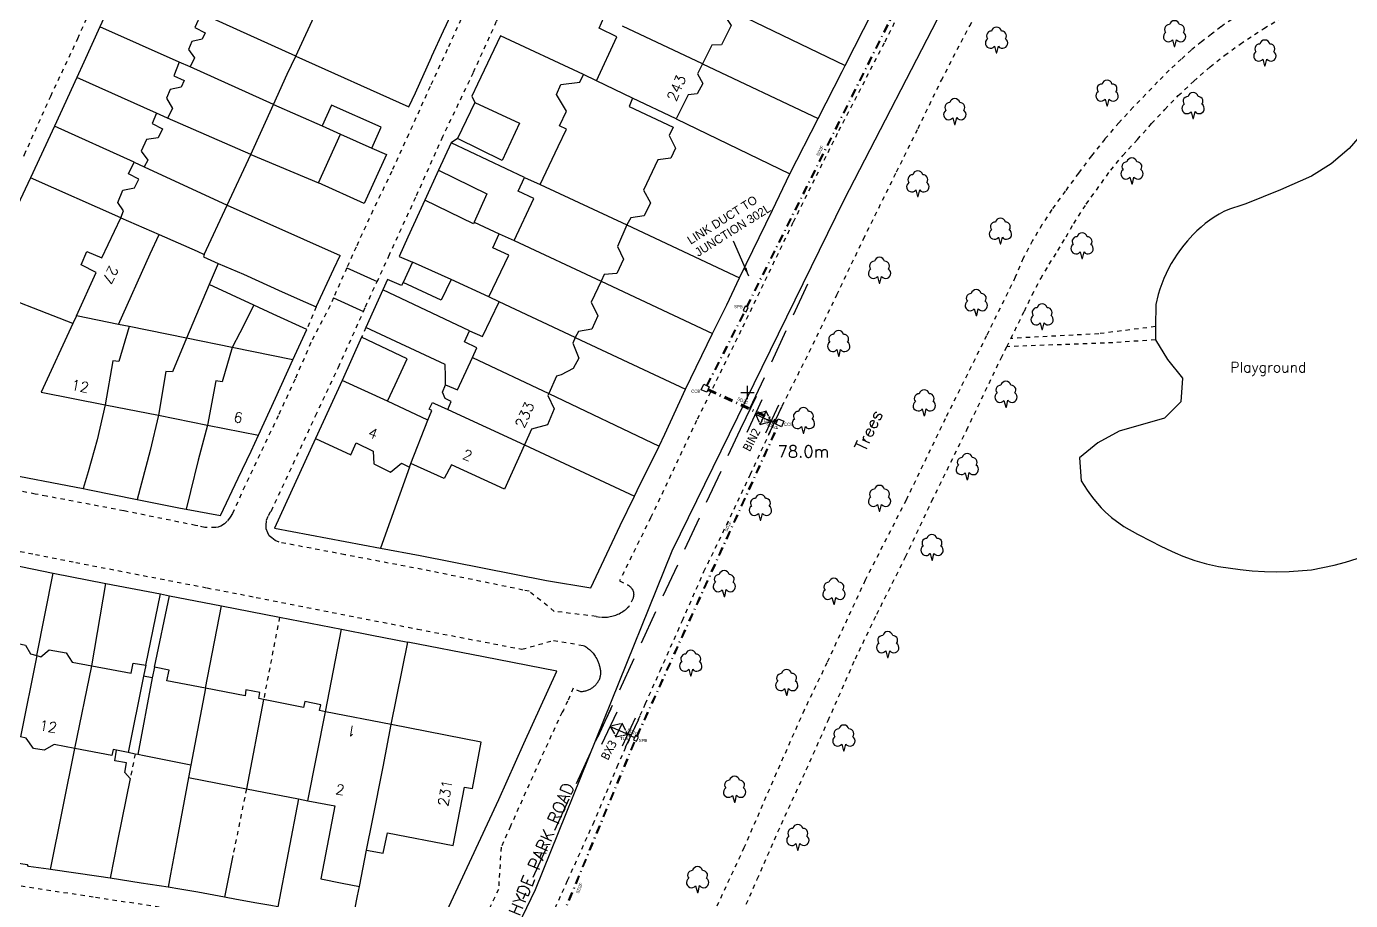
# Model space of a CAD drawing. Extents: x 428500 to 429165, y 435000 to 435500.
# Drawn here: x 428773.7 to 428927.6, y 435239 to 435340.6 of the extents above; entities that cross this region are included whole.
import ezdxf

# ---------------------------------------------------------------- set-up
doc = ezdxf.new("R2010")
doc.units = 0
for name, pattern in [('1004', [6, 4, -2]), ('DASHDOT1', [2, 1, -0.5, 0, -0.5]), ('DASHEDLINE', [1, 0.5, -0.5]), ('Slot', [2, 1, 0, 1])]:
    doc.linetypes.add(name, pattern=pattern)
doc.layers.get('0').update_dxf_attribs({"color": 222})
for name, color, linetype in [('BASE', 7, 'Continuous'), ('Construction', 6, 'Continuous'), ('du-UTMCBOX', 40, 'Continuous'), ('du-UTMCDUCT-C2', 40, 'DASHDOT1'), ('du-UTMCDUCT-F2', 40, 'DASHDOT1'), ('du-UTMCTEXT', 40, 'Continuous'), ('KTS_LOOPS', 1, 'Continuous'), ('os_Block', 7, 'Continuous'), ('OS_LINE - Boundary', 8, 'Continuous'), ('OS_LINE - Building Division', 8, 'Continuous'), ('OS_LINE - Building Outline', 7, 'Continuous'), ('OS_LINE - Default', 8, 'Continuous'), ('OS_LINE - Edge', 8, 'DASHEDLINE'), ('OS_LINE - Property Closing', 8, 'DASHEDLINE'), ('OS_LINE - Road Or Track', 8, 'DASHEDLINE'), ('OS_LINE - Traffic Calming', 8, 'Continuous'), ('OS_PT - Spot Height', 8, 'Continuous'), ('OS_PT - Vegetation', 8, 'Continuous'), ('OS_TEXT - Building or Structure', 4, 'Continuous'), ('OS_TEXT - General', 4, 'Continuous'), ('OS_TEXT - Height', 4, 'Continuous'), ('OS_TEXT - Road', 4, 'Continuous'), ('phases', 1, 'Continuous'), ('UTC Text', 7, 'Continuous'), ('UTC_SETOUT', 4, 'Continuous')]:
    doc.layers.add(name, color=color, linetype=linetype)
doc.styles.add('AutoTextStyle-2', font='')
doc.styles.add('KTS_TAHOMA', font='tahoma.ttf')
doc.styles.add('Romans', font='romans.shx', dxfattribs={"width": 0.9})
doc.styles.get('AutoTextStyle-2').set_extended_font_data('romans-shx')
doc.dimstyles.new('LCC-Set-Out', dxfattribs={"dimtxt": 0.4, "dimasz": 0.8, "dimexe": 0.7, "dimexo": 0.25, "dimgap": 0.25, "dimtad": 2, "dimtih": 1, "dimtoh": 1, "dimdec": 3, "dimzin": 1, "dimdsep": 46, "dimtxsty": 'Romans', "dimcen": 0, "dimclrd": 256, "dimclre": 256, "dimclrt": 256, "dimadec": 0, "dimazin": 0, "dimtfac": 1, "dimtdec": 3, "dimtofl": 0, "dimtmove": 0, "dimatfit": 3, "dimfxl": 1, "dimtolj": 1, "dimtzin": 0, "dimarcsym": 0})

# ---------------------------------------------------------------- blocks, each defined once
blk = doc.blocks.new('positionedNonconiferousTreeSymbol_#669966')
blk.add_lwpolyline([(-1.074, 0.097), (-1.21, -0.031), (-1.299, -0.194), (-1.334, -0.377), (-1.312, -0.561), (-1.233, -0.73), (-1.106, -0.866), (-0.944, -0.957), (-0.761, -0.993), (-0.576, -0.972), (-0.407, -0.894), (-0.27, -0.768), (-0.269, -0.765), (-0.068, -1.539), (0.012, -1.539), (0.193, -0.756), (0.193, -0.756), (0.329, -0.887), (0.499, -0.969), (0.685, -0.993), (0.87, -0.959), (1.036, -0.869), (1.164, -0.731), (1.244, -0.561), (1.267, -0.374), (1.23, -0.189), (1.138, -0.025), (0.999, 0.102), (1.087, 0.259), (1.119, 0.436), (1.094, 0.615), (1.012, 0.775), (0.883, 0.901), (0.72, 0.979), (0.541, 1), (0.541, 1), (0.464, 1.184), (0.331, 1.331), (0.156, 1.427), (-0.04, 1.461), (-0.236, 1.427), (-0.411, 1.331), (-0.544, 1.184), (-0.621, 1), (-0.801, 0.978), (-0.964, 0.9), (-1.093, 0.773), (-1.175, 0.611), (-1.199, 0.431), (-1.164, 0.254), (-1.074, 0.097)])
blk = doc.blocks.new('spotHeightSymbol_#FF0000')
for points in [[(-0.775, 0), (0.775, 0)], [(0, -0.775), (0, 0.775)]]:
    blk.add_lwpolyline(points)
blk = doc.blocks.new('se2835se')
at = {"layer": 'OS_LINE - Boundary'}
blk.add_lwpolyline([(428715.233, 435000), (428719.674, 435008.665), (428743.487, 435055.655), (428779.682, 435131.22), (428815.718, 435204.722), (428832.863, 435240.282), (428848.739, 435279.652), (428868.741, 435320.451), (428880.806, 435343.787), (428899.38, 435379.188), (428921.605, 435421.416), (428937.268, 435414.537), (428938.062, 435414.06), (428961.345, 435400.778), (428966.055, 435401.784), (428971.029, 435405.699), (428979.231, 435411.52), (428976.6, 435414.85), (428975.54, 435416.16), (428978.13, 435418.08), (428986.08, 435423.98), (428993.201, 435429.142), (429000, 435420.81)], dxfattribs=at)
at = {"layer": 'OS_LINE - Building Division'}
for points in [[(428804.98, 435337.15), (428795.3, 435341.51)], [(428852.27, 435336.25), (428842.96, 435340.61)], [(428802.41, 435331.53), (428792.71, 435335.88)], [(428844.14, 435332.27), (428839.94, 435334.28)], [(428799.75, 435325.7), (428790.09, 435329.93)], [(428810.19, 435328.076), (428813.83, 435326.46)], [(428787.38, 435324.26), (428797.02, 435319.84)], [(428833.39, 435322.22), (428843.5, 435317.55)], [(428784.65, 435318.35), (428789.11, 435316.4)], [(428830.37, 435315.7), (428840.5, 435311)], [(428837.48, 435304.43), (428828.64, 435308.59)], [(428784.36, 435305.97), (428779.49, 435306.98)], [(428785.61, 435305.72), (428784.4, 435301.65), (428783.7, 435301.75), (428782.84, 435296.63)], [(428792.29, 435304.36), (428790.65, 435300.45), (428789.9, 435300.5), (428789.04, 435295.4)], [(428797.61, 435303.28), (428796.45, 435299.3), (428795.7, 435299.4), (428794.74, 435294.27)], [(428825.54, 435302.13), (428834.4, 435297.92)], [(428818.37, 435289.81), (428820.36, 435294.84)], [(428822.66, 435296.08), (428831.58, 435291.96)], [(428774.88, 435267.49), (428772.98, 435258.05)], [(428779.3, 435256.68), (428781.26, 435266.29)], [(428794.5, 435263.69), (428792.78, 435254.74)], [(428801.25, 435262.39), (428799.25, 435251.99)], [(428806.39, 435250.61), (428808.45, 435260.96)], [(428813.22, 435244.85), (428813.9, 435248.3), (428815.15, 435254.55), (428816.07, 435259.48)]]:
    blk.add_lwpolyline(points, dxfattribs=at)
at = {"layer": 'OS_LINE - Building Outline'}
for points in [[(428804.98, 435337.15), (428807.6, 435342.75), (428807.3, 435342.89)], [(428855.28, 435342.58), (428854.9, 435341.75), (428855.6, 435340.7), (428854.5, 435338.45), (428853.35, 435338.4), (428852.27, 435336.25)], [(428794, 435342.09), (428793.25, 435340.45), (428794.45, 435339.85), (428794.1, 435339.1), (428792.9, 435338.85), (428792.5, 435337.9), (428793.2, 435336.95), (428792.71, 435335.88)], [(428839.94, 435334.28), (428842.3, 435339.4), (428840.25, 435340.4), (428840.82, 435341.62)], [(428791.45, 435336.45), (428790.8, 435334.85), (428792, 435334.3), (428791.65, 435333.55), (428790.4, 435333.25), (428789.95, 435332.25), (428790.65, 435331.05), (428790.09, 435329.93)], [(428792.71, 435335.88), (428791.45, 435336.45)], [(428802.41, 435331.53), (428804, 435335.05), (428804.98, 435337.15)], [(428852.27, 435336.25), (428851.7, 435335.1), (428852.3, 435333.95), (428851.65, 435332.75), (428850.6, 435332.65), (428849.2, 435329.85)], [(428833.39, 435322.22), (428835.499, 435326.651), (428836.45, 435328.65), (428835.65, 435329.05), (428836.45, 435330.75), (428835.3, 435332.7), (428835.8, 435333.85), (428838, 435334.1), (428838.45, 435335)], [(428839.94, 435334.28), (428838.45, 435335)], [(428844.14, 435332.27), (428843.75, 435331.3), (428848.85, 435328.9), (428848.4, 435327.9), (428849.15, 435326.45), (428848.6, 435325.3), (428847.1, 435325.1), (428845.4, 435321.55), (428846.25, 435320.1), (428845.5, 435318.6), (428843.95, 435318.35), (428843.5, 435317.55)], [(428849.2, 435329.85), (428844.14, 435332.27)], [(428788.8, 435330.5), (428788.3, 435329.3), (428789.5, 435328.7), (428789, 435327.65), (428787.65, 435327.45), (428787, 435326.1), (428787.8, 435325.05), (428787.38, 435324.26)], [(428790.09, 435329.93), (428788.8, 435330.5)], [(428799.75, 435325.7), (428802.41, 435331.53)], [(428808.04, 435329.03), (428810.19, 435328.076)], [(428807.628, 435322.405), (428810.19, 435328.076)], [(428797.02, 435319.84), (428799.75, 435325.7)], [(428815.53, 435325.71), (428812.95, 435320)], [(428813.83, 435326.46), (428815.53, 435325.71)], [(428784.65, 435318.35), (428784.95, 435319.15), (428784.3, 435320.15), (428784.9, 435321.55), (428786.25, 435321.85), (428786.75, 435322.85), (428785.55, 435323.45), (428786.2, 435324.8)], [(428786.2, 435324.8), (428787.38, 435324.26)], [(428812.95, 435320), (428807.628, 435322.405)], [(428830.37, 435315.7), (428832.65, 435320.6), (428830.85, 435321.45), (428831.6, 435323.05)], [(428831.6, 435323.05), (428833.39, 435322.22)], [(428794.35, 435314.1), (428797.02, 435319.84)], [(428779.49, 435306.98), (428781.8, 435312), (428780.05, 435312.9), (428780.7, 435314.45), (428782.45, 435313.7), (428784.65, 435318.35)], [(428784.36, 435305.97), (428788.05, 435314.15), (428789.11, 435316.4)], [(428789.11, 435316.4), (428793.51, 435314.47), (428794.35, 435314.1)], [(428827.45, 435309.15), (428829.75, 435314), (428827.9, 435314.85), (428828.64, 435316.48)], [(428828.64, 435316.48), (428830.37, 435315.7)], [(428843.5, 435317.55), (428842.4, 435315), (428843.1, 435313.55), (428842.3, 435311.9), (428840.85, 435311.75), (428840.5, 435311)], [(428840.5, 435311), (428839.35, 435308.55), (428840.1, 435306.95), (428839.4, 435305.4), (428837.85, 435305.15), (428837.48, 435304.43)], [(428825.2, 435305.2), (428826.7, 435304.55), (428828.64, 435308.59)], [(428828.64, 435308.59), (428827.45, 435309.15)], [(428779.49, 435306.98), (428779.08, 435306.08)], [(428779.08, 435306.08), (428775.4, 435298.1), (428782.84, 435296.63)], [(428785.61, 435305.72), (428784.36, 435305.97)], [(428792.29, 435304.36), (428785.61, 435305.72)], [(428797.61, 435303.28), (428792.29, 435304.36)], [(428825.54, 435302.13), (428826.05, 435303.25), (428824.6, 435303.95), (428825.2, 435305.2)], [(428837.48, 435304.43), (428837.2, 435303.8), (428837.9, 435302.05), (428837.25, 435300.85), (428835.85, 435300.1), (428835.3, 435299.95), (428834.4, 435297.92)], [(428804.65, 435301.85), (428797.61, 435303.28)], [(428800.65, 435293.1), (428802.65, 435297.4), (428804.65, 435301.85)], [(428822.4, 435298.95), (428823.8, 435298.35), (428825.54, 435302.13)], [(428810.4, 435299.45), (428807.3, 435292.7)], [(428815.64, 435297.03), (428810.4, 435299.45)], [(428822.66, 435296.08), (428823.05, 435297), (428822.35, 435297.35), (428822.05, 435298.1), (428822.4, 435298.95)], [(428834.4, 435297.92), (428834.3, 435297.7), (428835.05, 435296.15), (428834.25, 435294.3), (428832.4, 435293.8), (428831.58, 435291.96)], [(428782.84, 435296.63), (428789.04, 435295.4)], [(428820.36, 435294.84), (428815.64, 435297.03)], [(428820.36, 435294.84), (428820.8, 435295.95), (428820.5, 435296.1), (428820.9, 435296.9), (428821.13, 435296.79), (428822.66, 435296.08)], [(428789.04, 435295.4), (428794.74, 435294.27)], [(428794.74, 435294.27), (428800.65, 435293.1)], [(428807.3, 435292.7), (428811.4, 435290.8), (428812, 435292.2), (428814, 435291.25), (428814.05, 435289.75), (428816, 435288.8), (428817.3, 435289.85), (428818.2, 435289.38)], [(428831.58, 435291.96), (428829.25, 435286.8), (428823.1, 435289.65), (428822.25, 435288.05), (428818.37, 435289.81)], [(428818.2, 435289.38), (428818.37, 435289.81)], [(428768.56, 435268.71), (428771.1, 435268.2), (428772.05, 435269.05), (428773.55, 435268.7), (428774.15, 435267.7), (428774.88, 435267.49)], [(428774.88, 435267.49), (428775.35, 435267.35), (428776.3, 435268.15), (428778.3, 435267.8), (428779, 435266.7), (428781.26, 435266.29)], [(428781.26, 435266.29), (428785.85, 435265.45), (428786.1, 435266.6), (428787.55, 435266.35)], [(428787.55, 435266.35), (428787.3, 435265.1)], [(428788.55, 435266.15), (428788.31, 435264.91)], [(428794.5, 435263.69), (428790, 435264.55), (428790.25, 435265.8), (428788.55, 435266.15)], [(428787.3, 435265.1), (428785.5, 435256.2)], [(428788.31, 435264.91), (428786.61, 435255.98)], [(428788.31, 435264.91), (428787.3, 435265.1)], [(428801.25, 435262.39), (428800.7, 435262.5), (428800.8, 435263.2), (428799.2, 435263.5), (428799.1, 435262.8), (428794.5, 435263.69)], [(428808.45, 435260.96), (428807.75, 435261.1), (428807.9, 435261.75), (428806.05, 435262.15), (428805.9, 435261.45), (428801.25, 435262.39)], [(428816.07, 435259.48), (428808.45, 435260.96)], [(428813.22, 435244.85), (428815.15, 435244.5), (428815.65, 435246.9), (428823.3, 435245.4), (428824.6, 435252.2), (428825.55, 435252.05), (428826.55, 435257.4), (428816.07, 435259.48)], [(428779.3, 435256.68), (428776.9, 435257.15), (428775.75, 435256.5), (428774.5, 435256.7), (428773.65, 435257.9), (428772.98, 435258.05)], [(428784.15, 435256.47), (428783.75, 435256.55), (428783.6, 435255.85), (428779.3, 435256.68)], [(428785.5, 435256.2), (428784.15, 435256.47)], [(428786.313, 435256.039), (428785.5, 435256.2)], [(428786.61, 435255.98), (428786.313, 435256.039)], [(428792.78, 435254.74), (428787.35, 435255.83), (428786.61, 435255.98)], [(428792.78, 435254.74), (428792.5, 435253.3)], [(428792.5, 435253.3), (428799.25, 435251.99)], [(428799.25, 435251.99), (428805.29, 435250.82)], [(428805.29, 435250.82), (428806.39, 435250.61)], [(428806.39, 435250.61), (428809.55, 435250), (428807.9, 435241.55), (428810.4, 435241.05), (428812.396, 435240.651)], [(428812.396, 435240.651), (428813.22, 435244.85)]]:
    blk.add_lwpolyline(points, dxfattribs=at)
at = {"layer": 'OS_LINE - Default'}
for points in [[(428818.14, 435331.23), (428818.9, 435332.87), (428820.77, 435337.04), (428820.806, 435337.12), (428822.15, 435340.1), (428822.5, 435340.8), (428824.03, 435344.09), (428824.056, 435344.146), (428825.45, 435347.15)], [(428784.73, 435346.2), (428782.9, 435342.05), (428782.22, 435340.56)], [(428855.28, 435342.58), (428868.86, 435336.05)], [(428868.86, 435336.05), (428872.1, 435342.35)], [(428782.22, 435340.56), (428780.35, 435336.45), (428779.53, 435334.66)], [(428791.45, 435336.45), (428782.22, 435340.56)], [(428828.8, 435339.5), (428826.1, 435333.9), (428825.45, 435332.5), (428825.8, 435331.75)], [(428838.45, 435335), (428828.8, 435339.5)], [(428804.98, 435337.15), (428818.14, 435331.23)], [(428852.27, 435336.25), (428865.72, 435329.89)], [(428865.72, 435329.89), (428868.5, 435335.35), (428868.86, 435336.05)], [(428779.53, 435334.66), (428777.6, 435330.45), (428776.93, 435329.01)], [(428788.8, 435330.5), (428779.53, 435334.66)], [(428825.8, 435331.75), (428823.8, 435327.55)], [(428825.8, 435331.75), (428831, 435329.35), (428829, 435325), (428823.8, 435327.55)], [(428802.41, 435331.53), (428808.04, 435329.03)], [(428813.83, 435326.46), (428814.9, 435328.9), (428809.15, 435331.45), (428808.04, 435329.03)], [(428776.93, 435329.01), (428774.14, 435322.98)], [(428786.2, 435324.8), (428776.93, 435329.01)], [(428849.2, 435329.85), (428862.45, 435323.45)], [(428862.45, 435323.45), (428865.72, 435329.89)], [(428823.05, 435327.05), (428821.6, 435323.9)], [(428823.8, 435327.55), (428823.05, 435327.05)], [(428831.6, 435323.05), (428823.05, 435327.05)], [(428929.22, 435328.43), (428927.46, 435326.39), (428925.39, 435324.64), (428923.1, 435323.21), (428919.49, 435321.6), (428915.46, 435319.99), (428914.99, 435319.82), (428914.51, 435319.67), (428914.03, 435319.52), (428913.55, 435319.35), (428912.91, 435319.08), (428912.34, 435318.78), (428911.78, 435318.44), (428911.25, 435318.08), (428910.73, 435317.68), (428910.24, 435317.26), (428909.76, 435316.82), (428909.3, 435316.36), (428908.66, 435315.67), (428908.24, 435315.17), (428907.84, 435314.66), (428907.47, 435314.13), (428907.11, 435313.59), (428906.78, 435313.03), (428906.47, 435312.46), (428906.18, 435311.88), (428905.92, 435311.29), (428905.68, 435310.68), (428905.46, 435310.07), (428905.27, 435309.45), (428904.99, 435308.28), (428904.952, 435305.709)], [(428799.75, 435325.7), (428807.628, 435322.405)], [(428821.6, 435323.9), (428820, 435320.4)], [(428821.6, 435323.9), (428827.2, 435321.15), (428825.74, 435317.85)], [(428774.14, 435322.98), (428772.65, 435319.8), (428770.1, 435314.15), (428768.3, 435310.25)], [(428784.65, 435318.35), (428774.14, 435322.98)], [(428856.6, 435311.37), (428860.4, 435319.25), (428862.45, 435323.45)], [(428797.02, 435319.84), (428810.16, 435313.97)], [(428820, 435320.4), (428818.03, 435316.09), (428817, 435313.85), (428818.55, 435313.2)], [(428825.74, 435317.85), (428825.65, 435317.65), (428820, 435320.4)], [(428825.74, 435317.85), (428828.64, 435316.48)], [(428843.5, 435317.55), (428856.6, 435311.37)], [(428794.35, 435314.1), (428794.25, 435313.8), (428795.96, 435313.06)], [(428807.35, 435308), (428809.43, 435312.41), (428810.16, 435313.97)], [(428818.55, 435313.2), (428817.46, 435310.85)], [(428823.04, 435311.17), (428818.55, 435313.2)], [(428795.96, 435313.06), (428794.92, 435310.59)], [(428795.96, 435313.06), (428798.9, 435311.8), (428803.4, 435309.75), (428806.12, 435308.54), (428807.35, 435308)], [(428768.3, 435310.25), (428767.3, 435308.1), (428764.45, 435301.85), (428761.55, 435295.45), (428759.5, 435290.95), (428770.1, 435288.85), (428780.26, 435286.89)], [(428779.08, 435306.08), (428768.3, 435310.25)], [(428794.92, 435310.59), (428792.29, 435304.36)], [(428800.12, 435308.19), (428794.92, 435310.59)], [(428817.46, 435310.85), (428817.3, 435310.5), (428815.65, 435311.2), (428815.11, 435309.99)], [(428823.04, 435311.17), (428821.9, 435308.8), (428817.46, 435310.85)], [(428827.45, 435309.15), (428823.04, 435311.17)], [(428840.5, 435311), (428853.46, 435304.9)], [(428853.46, 435304.9), (428855.1, 435308.25), (428856.6, 435311.37)], [(428815.11, 435309.99), (428814.04, 435307.59), (428813.15, 435305.6)], [(428825.2, 435305.2), (428815.11, 435309.99)], [(428800.12, 435308.19), (428798.49, 435305), (428797.61, 435303.28)], [(428806.27, 435305.37), (428802.378, 435307.155), (428800.12, 435308.19)], [(428822.4, 435298.95), (428822.38, 435299.93), (428822.35, 435301.3), (428813.15, 435305.6)], [(428904.952, 435305.709), (428904.93, 435304.17)], [(428804.65, 435301.85), (428805.1, 435302.87), (428806.27, 435305.37)], [(428812.65, 435304.48), (428810.4, 435299.45)], [(428815.64, 435297.03), (428816.53, 435298.93), (428817.95, 435301.95), (428812.65, 435304.48)], [(428837.48, 435304.43), (428850.3, 435298.45)], [(428850.3, 435298.45), (428853.46, 435304.9)], [(428904.93, 435304.17), (428906.35, 435301.88), (428908.1, 435299.71), (428907.89, 435296.97), (428905.98, 435295.07), (428900.71, 435293.55), (428898.24, 435292.21), (428896.13, 435290.45), (428896.32, 435287.8), (428896.65, 435287.24), (428897.01, 435286.69), (428897.38, 435286.16), (428897.78, 435285.65), (428898.2, 435285.15), (428898.64, 435284.66), (428899.1, 435284.2), (428899.82, 435283.54), (428901.28, 435282.48), (428902.86, 435281.59), (428904.51, 435280.74), (428905.4, 435280.28), (428906.31, 435279.84), (428907.22, 435279.41), (428908.14, 435279.02), (428909.51, 435278.53), (428910.89, 435278.15), (428912.28, 435277.85), (428914.78, 435277.48), (428916.2, 435277.34), (428917.63, 435277.25), (428919.06, 435277.22), (428920.49, 435277.26), (428923.09, 435277.46), (428924.42, 435277.7), (428925.73, 435277.99), (428927.04, 435278.34), (428928.41, 435278.76)], [(428834.4, 435297.92), (428847.23, 435291.83)], [(428847.23, 435291.83), (428847.9, 435293.2), (428850.3, 435298.45)], [(428782.84, 435296.63), (428781.9, 435292.55), (428780.85, 435288.85), (428780.26, 435286.89)], [(428789.04, 435295.4), (428788.05, 435291.3), (428786.56, 435285.62)], [(428794.74, 435294.27), (428793.65, 435290.2), (428792.75, 435286.55), (428792.25, 435284.48)], [(428792.25, 435284.48), (428796.25, 435283.75), (428798.3, 435288.1), (428799.8, 435291.25), (428800.65, 435293.1)], [(428807.3, 435292.7), (428802.5, 435282.3), (428814.84, 435279.97)], [(428831.58, 435291.96), (428844.39, 435286.02)], [(428844.39, 435286.02), (428844.7, 435286.65), (428847.23, 435291.83)], [(428818.2, 435289.38), (428814.84, 435279.97)], [(428780.26, 435286.89), (428781, 435286.75), (428786.56, 435285.62)], [(428786.56, 435285.62), (428791.6, 435284.6), (428792.25, 435284.48)], [(428814.84, 435279.97), (428819.45, 435279.1), (428834.15, 435276.2), (428839.3, 435275.35), (428842.7, 435282.6), (428844.39, 435286.02)], [(428770.54, 435278.32), (428776.8, 435277.07)], [(428774.88, 435267.49), (428776.8, 435277.07)], [(428776.8, 435277.07), (428782.9, 435275.85)], [(428781.26, 435266.29), (428782.9, 435275.85)], [(428782.9, 435275.85), (428789.25, 435274.64)], [(428787.55, 435266.35), (428789.25, 435274.64)], [(428789.25, 435274.64), (428790.32, 435274.43)], [(428788.55, 435266.15), (428790.32, 435274.43)], [(428790.32, 435274.43), (428796.37, 435273.27)], [(428794.5, 435263.69), (428796.37, 435273.27)], [(428796.37, 435273.27), (428803.1, 435271.95)], [(428803.1, 435271.95), (428810.3, 435270.54)], [(428808.45, 435260.96), (428810.3, 435270.54)], [(428810.3, 435270.54), (428813.85, 435269.85), (428818, 435269.05)], [(428811.6, 435236.59), (428813.35, 435236.2), (428817.6, 435235.15), (428820.95, 435234.3), (428822.3, 435237.2), (428825.2, 435243.45), (428828.6, 435250.75), (428831.5, 435257.25), (428835.35, 435265.65), (428826.8, 435267.35), (428818, 435269.05)], [(428816.07, 435259.48), (428818, 435269.05)], [(428776.49, 435242.61), (428779.3, 435256.68)], [(428785.75, 435253.2), (428785.1, 435253.9), (428785.3, 435255), (428783.95, 435255.25), (428784.15, 435256.47)], [(428785.75, 435253.2), (428784.25, 435245.95), (428783.4, 435241.6)], [(428792.5, 435253.3), (428791.13, 435245.8), (428790.42, 435242.06), (428790.14, 435240.56)], [(428805.29, 435250.82), (428802.89, 435238.3)], [(428797.678, 435244.234), (428796.7, 435239.41)], [(428776.49, 435242.61), (428776.25, 435242.65), (428773.9, 435242.95), (428773.8, 435243.15), (428771.15, 435243.55), (428771, 435243.45), (428770.1, 435243.59)], [(428783.4, 435241.6), (428782.1, 435241.8), (428776.49, 435242.61)], [(428790.14, 435240.56), (428787, 435241.05), (428783.4, 435241.6)], [(428796.7, 435239.41), (428793.6, 435240), (428791.5, 435240.35), (428790.14, 435240.56)], [(428802.89, 435238.3), (428802.1, 435238.45), (428800.45, 435238.7), (428798.1, 435239.15), (428796.7, 435239.41)], [(428811.6, 435236.59), (428812.18, 435239.55), (428812.396, 435240.651)]]:
    blk.add_lwpolyline(points, dxfattribs=at)
at = {"layer": 'OS_LINE - Edge'}
for points in [[(428914.65, 435341.95), (428912.55, 435340.55), (428911.45, 435339.7), (428910.3, 435338.8), (428909.1, 435337.85), (428907.95, 435336.8), (428906.55, 435335.5), (428905.2, 435334.15), (428902.35, 435331.2), (428900.7, 435329.4), (428899.05, 435327.5), (428897.5, 435325.55), (428896, 435323.55), (428894.45, 435321.45), (428892.9, 435319.3), (428891.75, 435317.55), (428890.65, 435315.7), (428889.55, 435313.65), (428888.65, 435311.45), (428885.3, 435304.65), (428880.5, 435295), (428875.95, 435285.55), (428871.2, 435276.25), (428866.75, 435266.65), (428864.1, 435261.15), (428860.85, 435253.8), (428857.1, 435245.15), (428853.05, 435236.45)], [(428888.131, 435304.334), (428889.7, 435307.5), (428890.6, 435309.4), (428891.6, 435311.3), (428892.6, 435312.95), (428893.6, 435314.55), (428894.55, 435316.15), (428895.45, 435317.7), (428896.9, 435319.95), (428899.75, 435323.9), (428901.15, 435325.6), (428902.85, 435327.45), (428904.5, 435329.3), (428906.05, 435330.95), (428907.6, 435332.55), (428909.4, 435334.25), (428911.3, 435335.9), (428913, 435337.25), (428914.8, 435338.55), (428917.55, 435340.35), (428920.25, 435342), (428922.55, 435343.3), (428924.85, 435344.7), (428929.7, 435347.45)], [(428807.35, 435308), (428806.27, 435305.37)], [(428813.15, 435305.6), (428812.65, 435304.48)], [(428904.952, 435305.709), (428898.354, 435304.876), (428888.131, 435304.334)], [(428887.656, 435303.374), (428888.131, 435304.334)], [(428904.93, 435304.17), (428900, 435303.834), (428887.656, 435303.374)], [(428930.55, 435182.1), (428921.35, 435185.65), (428896.9, 435195.2), (428886.6, 435199.2), (428877.7, 435202.8), (428867.4, 435206.85), (428855.8, 435211.35), (428848, 435214.25), (428847.2, 435215.9), (428851.35, 435225.5), (428854.95, 435233.1), (428858.65, 435241.5), (428861.45, 435247.9), (428864.35, 435254.2), (428866.9, 435259.95), (428870.05, 435267.1), (428872.55, 435272.3), (428875.9, 435278.95), (428878.95, 435285.45), (428883, 435293.7), (428887, 435302.05), (428887.656, 435303.374)]]:
    blk.add_lwpolyline(points, dxfattribs=at)
at = {"layer": 'OS_LINE - Property Closing'}
for points in [[(428803.1, 435271.95), (428801.25, 435262.39)], [(428786.313, 435256.039), (428785.75, 435253.2)], [(428799.25, 435251.99), (428797.678, 435244.234)]]:
    blk.add_lwpolyline(points, dxfattribs=at)
at = {"layer": 'OS_LINE - Road Or Track'}
for points in [[(428879.5, 435350.85), (428873.4, 435338.65), (428867.95, 435328.15), (428862.8, 435317.8), (428856.75, 435305.25), (428851.6, 435294.8), (428846.25, 435283.5), (428842.63, 435276.16), (428843.52, 435275.72), (428843.57, 435275.7), (428843.62, 435275.67), (428843.67, 435275.65), (428843.71, 435275.62), (428843.76, 435275.59), (428843.8, 435275.56), (428843.84, 435275.52), (428843.88, 435275.49), (428843.92, 435275.45), (428843.95, 435275.41), (428843.99, 435275.37), (428844.02, 435275.33), (428844.05, 435275.29), (428844.08, 435275.25), (428844.11, 435275.2), (428844.13, 435275.16), (428844.16, 435275.11), (428844.18, 435275.06), (428844.21, 435274.98), (428844.23, 435274.93), (428844.24, 435274.88), (428844.25, 435274.83), (428844.26, 435274.77), (428844.27, 435274.72), (428844.27, 435274.67), (428844.28, 435274.62), (428844.28, 435274.56), (428844.27, 435274.51), (428844.27, 435274.46), (428844.26, 435274.41), (428844.26, 435274.35), (428844.25, 435274.3), (428844.23, 435274.25), (428844.22, 435274.2), (428844.2, 435274.15), (428843.71, 435273.16), (428843.57, 435273.03), (428843.51, 435272.98)], [(428847.87, 435392.4), (428847.8, 435392.25), (428845.7, 435387.65), (428843.85, 435383.8), (428841.65, 435379.2), (428839.75, 435374.9), (428837.7, 435370.35), (428835.45, 435365.6), (428832.95, 435360.25), (428830.95, 435355.95), (428829.1, 435351.65), (428826.7, 435346.6), (428824.6, 435342.3), (428822.6, 435337.9), (428820.6, 435333.6), (428818.1, 435328.05), (428816.15, 435323.75), (428813.95, 435319.2), (428812, 435314.95), (428810.92, 435312.54)], [(428851.29, 435390.59), (428850.23, 435388.35), (428847.4, 435382.05), (428844.75, 435376.5), (428842.31, 435371.29), (428842.19, 435371.06), (428840.45, 435367.25), (428837.35, 435360.4), (428834.45, 435354.5), (428831.45, 435348), (428828.3, 435341.15), (428825.6, 435335.2), (428822.05, 435327.75), (428818.9, 435320.7), (428815.85, 435314.05), (428814.44, 435310.94)], [(428849.4, 435270.32), (428849.95, 435271.55), (428852.45, 435277.25), (428855.1, 435282.7), (428857.85, 435288.55), (428861.55, 435296.5), (428864.7, 435302.75), (428867.9, 435309.4), (428871, 435315.9), (428874.85, 435323.7), (428877.35, 435328.75), (428880.05, 435334.35), (428883.35, 435340.65), (428885.9, 435345.4), (428888.6, 435350.75), (428890.85, 435355.05), (428894.2, 435361), (428897.3, 435367.1), (428899.32, 435370.51)], [(428773.37, 435325.52), (428773.45, 435325.7), (428776.5, 435332.5), (428779.65, 435339.2), (428782.57, 435345.85)], [(428810.92, 435312.54), (428810.1, 435310.7), (428809.39, 435309.06)], [(428812.87, 435307.48), (428813.1, 435308), (428814.44, 435310.94)], [(428809.39, 435309.06), (428809, 435308.15), (428806.75, 435303.85), (428804.9, 435299.6), (428802.95, 435295.35), (428799.05, 435287.15), (428797.65, 435284), (428797.35, 435283.55), (428797, 435283.1), (428796.7, 435282.8), (428796.25, 435282.5), (428795.97, 435282.42)], [(428801.9, 435281.4), (428801.75, 435281.75), (428801.55, 435282.2), (428801.55, 435282.65), (428801.6, 435283.2), (428801.8, 435283.75), (428802.05, 435284.2), (428802.15, 435284.3), (428807.3, 435295.35), (428809.95, 435301), (428812.87, 435307.48)], [(428795.97, 435282.42), (428795.7, 435282.35), (428794.4, 435282.35), (428793.6, 435282.55), (428793.35, 435282.6), (428785, 435284.3), (428776.01, 435286), (428774.7, 435286.25), (428772.28, 435286.73), (428763.55, 435288.45), (428759, 435289.4), (428758.55, 435289.65), (428758.2, 435290), (428758.15, 435290.1)], [(428756.05, 435282.92), (428759.8, 435282.2), (428770.98, 435279.98), (428774.71, 435279.24), (428779.4, 435278.3), (428794.67, 435275.35)], [(428839.92, 435272.02), (428835.02, 435272.62), (428832.12, 435274.96), (428831.4, 435275.1), (428820.65, 435277.3), (428810.7, 435279.2), (428803.05, 435280.65), (428802.6, 435280.85), (428802.2, 435281.15), (428801.9, 435281.4)], [(428794.67, 435275.35), (428798.55, 435274.6), (428800.4, 435274.24)], [(428800.4, 435274.24), (428819.15, 435270.55), (428831.29, 435268.22), (428834.95, 435269.25), (428838.42, 435268.66), (428838.54, 435268.6)], [(428839.92, 435272.02), (428840.54, 435271.94), (428840.71, 435271.93), (428840.88, 435271.93), (428841.05, 435271.94), (428841.22, 435271.96), (428841.39, 435271.98), (428841.56, 435272.01), (428841.73, 435272.05), (428841.89, 435272.09), (428842.06, 435272.14), (428842.22, 435272.19), (428842.43, 435272.28), (428842.59, 435272.35), (428842.74, 435272.43), (428842.89, 435272.51), (428843.03, 435272.61), (428843.17, 435272.7), (428843.31, 435272.8), (428843.44, 435272.91), (428843.51, 435272.98)], [(428845.65, 435261.9), (428847.35, 435265.7), (428849.4, 435270.32)], [(428838.54, 435268.6), (428838.55, 435268.59), (428838.68, 435268.52), (428838.8, 435268.44), (428838.92, 435268.35), (428839.03, 435268.27), (428839.15, 435268.17), (428839.25, 435268.07), (428839.36, 435267.97), (428839.46, 435267.86), (428839.55, 435267.75), (428839.64, 435267.64), (428839.73, 435267.52), (428839.81, 435267.4), (428839.89, 435267.27), (428839.98, 435267.1), (428840.02, 435267.01), (428840.07, 435266.92), (428840.11, 435266.83), (428840.15, 435266.73), (428840.19, 435266.64), (428840.22, 435266.54), (428840.25, 435266.44), (428840.28, 435266.35), (428840.31, 435266.25), (428840.34, 435266.15), (428840.36, 435266.05), (428840.38, 435265.95), (428840.39, 435265.85), (428840.41, 435265.76), (428840.41, 435265.66), (428840.42, 435265.56), (428840.42, 435265.46), (428840.42, 435265.36), (428840.41, 435265.26), (428840.4, 435265.17), (428840.38, 435265.07), (428840.36, 435264.97), (428840.33, 435264.88), (428840.3, 435264.79), (428840.25, 435264.67), (428840.21, 435264.58), (428840.16, 435264.49), (428840.11, 435264.41), (428840.11, 435264.4)], [(428840.11, 435264.4), (428840.05, 435264.32), (428839.99, 435264.24), (428839.93, 435264.16), (428839.87, 435264.09), (428839.8, 435264.01), (428839.73, 435263.94), (428839.65, 435263.88), (428839.58, 435263.81), (428839.5, 435263.75), (428839.42, 435263.69), (428839.33, 435263.64), (428839.25, 435263.59), (428839.16, 435263.54), (428839.07, 435263.49), (428838.98, 435263.45), (428838.88, 435263.42), (428838.79, 435263.38), (428838.69, 435263.35), (428838.6, 435263.33), (428838.5, 435263.31), (428838.4, 435263.29), (428838.3, 435263.28), (428838.14, 435263.27), (428837.23, 435263.69), (428836.6, 435262.2), (428836.1, 435261.15), (428835.95, 435260.9), (428833.35, 435255.25), (428829.95, 435247.65), (428828.86, 435245.2), (428828.56, 435240.31), (428824.85, 435232.49)], [(428829.81, 435226.03), (428829.85, 435226.3), (428830.05, 435227.15), (428830.4, 435227.95), (428830.8, 435228.65), (428833.5, 435234.5), (428836.6, 435241.35), (428839.55, 435247.9), (428842.35, 435254.55), (428845.05, 435260.55), (428845.65, 435261.9)], [(428821.45, 435230.55), (428821.33, 435230.57), (428821.08, 435230.61), (428819.33, 435231.05), (428815.16, 435233.53), (428811.8, 435234.25), (428807.6, 435235.1), (428799.05, 435236.65), (428791.1, 435237.95), (428781.45, 435239.4), (428769.95, 435241.15), (428761.01, 435242.54)]]:
    blk.add_lwpolyline(points, dxfattribs=at)
at = {"layer": 'OS_LINE - Traffic Calming'}
for points in [[(428810.92, 435312.54), (428814.44, 435310.94)], [(428809.39, 435309.06), (428812.87, 435307.48)]]:
    blk.add_lwpolyline(points, dxfattribs=at)
at = {"layer": 'OS_PT - Spot Height'}
blk.add_blockref('spotHeightSymbol_#FF0000', (428857.5, 435298.05), dxfattribs=at)
at = {"layer": 'OS_PT - Vegetation'}
for p in [(428907.2, 435339.8), (428886.5, 435339.05), (428917.7, 435337.55), (428899.35, 435332.9), (428881.65, 435330.75), (428909.35, 435331.45), (428902.25, 435323.85), (428877.35, 435322.35), (428886.95, 435316.85), (428896.45, 435315.15), (428872.9, 435312.3), (428884.15, 435308.55), (428891.8, 435306.9), (428868.15, 435303.8), (428887.6, 435297.9), (428878.1, 435296.9), (428864.05, 435294.85), (428883.1, 435289.5), (428872.9, 435285.8), (428859.05, 435284.75), (428879, 435280.1), (428854.85, 435275.9), (428867.6, 435275), (428873.85, 435268.8), (428850.95, 435266.65), (428862.1, 435264.4), (428868.75, 435257.95), (428856.05, 435252), (428863.4, 435246.4), (428851.75, 435241.5)]:
    blk.add_blockref('positionedNonconiferousTreeSymbol_#669966', p, dxfattribs=at)
at = {"layer": 'OS_TEXT - Building or Structure', "char_height": 1.2, "attachment_point": 8, "style": 'AutoTextStyle-2'}
for s, insert, rotation in [('243', (428849.8, 435333.2), 66.5), ('27', (428782.9, 435312), 243.4), ('12', (428779.8, 435298.2), 348.6), ('233', (428832.15, 435295.2), 65.7), ('6', (428798.2, 435294.55), 351), ('4', (428813.75, 435292.75), 338.2), ('2', (428824.75, 435290.2), 338.8), ('12', (428776.1, 435258.65), 349.9), ('1', (428811.6, 435259.3), 169.7), ('2', (428810.05, 435251.3), 350.6), ('231', (428822.95, 435251.4), 79.6)]:
    blk.add_mtext(s, dxfattribs=dict(at, insert=insert, rotation=rotation))
at = {"layer": 'OS_TEXT - General', "insert": (428913.65, 435299.99), "char_height": 1.2, "attachment_point": 7, "style": 'AutoTextStyle-2'}
blk.add_mtext('Playground', dxfattribs=at)
at = {"layer": 'OS_TEXT - General', "insert": (428871.2, 435291.11), "char_height": 1.4, "attachment_point": 7, "rotation": 65, "style": 'AutoTextStyle-2'}
blk.add_mtext('Trees', dxfattribs=at)
at = {"layer": 'OS_TEXT - Height', "insert": (428861, 435290.5), "char_height": 1.4, "attachment_point": 7, "style": 'AutoTextStyle-2'}
blk.add_mtext('78.0m', dxfattribs=at)
at = {"layer": 'OS_TEXT - Road', "insert": (428833.55, 435245), "char_height": 1.4, "attachment_point": 5, "rotation": 67, "style": 'AutoTextStyle-2'}
blk.add_mtext('HYDE\\~PARK\\~ROAD', dxfattribs=at)
blk = doc.blocks.new('SPB')
at = {"flags": 128}
blk.add_lwpolyline([(-0.275, 0.2), (-0.275, -0.2), (0.275, -0.2), (0.275, 0.2)], close=True, dxfattribs=at)
blk = doc.blocks.new('CCB')
at = {"flags": 128}
blk.add_lwpolyline([(0.35, 0.35), (0.35, -0.35), (-0.35, -0.35), (-0.35, 0.35)], close=True, dxfattribs=at)
blk = doc.blocks.new('TLB')
for p, q in [((-0.1, 0.1), (-0.1, -0.1)), ((0.1, 0.1), (-0.1, 0.1)), ((0.1, -0.1), (0.1, 0.1)), ((-0.1, -0.1), (0.1, -0.1))]:
    blk.add_line(p, q)

msp = doc.modelspace()

# ---------------------------------------------------------------- linework, layer by layer
at = {"layer": 'BASE', "linetype": '1004'}
msp.add_line((428864.49, 435310.66), (428831.37, 435239.19), dxfattribs=at)
at = {"layer": 'Construction'}
msp.add_line((428844.71, 435258.08), (428844.62, 435258.12), dxfattribs=at)
at = {"layer": 'du-UTMCDUCT-C2'}
for points in [[(428852.87, 435298.31), (428860.91, 435294.59)], [(428852.92, 435298.4), (428860.95, 435294.68)], [(428852.96, 435298.49), (428860.99, 435294.77)], [(428860.62, 435294.54), (428860.87, 435294.5)], [(428843.95, 435258.17), (428844.37, 435257.96)]]:
    msp.add_lwpolyline(points, dxfattribs=at)
at = {"layer": 'du-UTMCDUCT-F2'}
for points in [[(428857.39, 435308.02), (428874.7, 435342.65)], [(428857.48, 435307.97), (428874.79, 435342.6)], [(428852.75, 435298.86), (428857.17, 435307.51)], [(428852.84, 435298.82), (428857.26, 435307.47)], [(428844.62, 435258.12), (428861.03, 435294.26)], [(428844.71, 435258.08), (428861.13, 435294.22)], [(428827.88, 435217.72), (428844.39, 435257.62)], [(428827.97, 435217.69), (428844.49, 435257.58)]]:
    msp.add_lwpolyline(points, dxfattribs=at)
at = {"layer": 'KTS_LOOPS', "linetype": 'Slot', "flags": 128}
for points in [[(428858.43, 435295.52), (428858.98, 435294.34), (428860.25, 435294.7), (428859.7, 435295.88), (428858.43, 435295.52)], [(428860.43, 435294.62), (428860.25, 435294.7)], [(428841.56, 435259.25), (428842.22, 435258.02), (428843.6, 435258.33), (428842.93, 435259.57), (428841.56, 435259.25)], [(428843.77, 435258.25), (428843.6, 435258.33)]]:
    msp.add_lwpolyline(points, dxfattribs=at)
at = {"layer": 'UTC_SETOUT'}
for p, q in [((428856.74, 435293.85), (428858.54, 435297.61)), ((428857.46, 435293.44), (428859.21, 435297.22)), ((428859.63, 435293.36), (428861.15, 435296.63)), ((428859.98, 435293.2), (428861.53, 435296.46)), ((428858.43, 435295.52), (428860.25, 435294.7)), ((428858.98, 435294.34), (428859.7, 435295.88)), ((428839.87, 435257.58), (428841.66, 435261.34)), ((428840.59, 435257.17), (428842.34, 435260.95)), ((428841.56, 435259.25), (428843.6, 435258.33)), ((428842.22, 435258.02), (428842.93, 435259.57)), ((428842.98, 435256.99), (428844.5, 435260.26)), ((428843.33, 435256.83), (428844.88, 435260.09))]:
    msp.add_line(p, q, dxfattribs=at)

# ---------------------------------------------------------------- block references
at = {"layer": 'du-UTMCBOX', "color": 0, "zscale": 1.000000999999999}
for name, p, rotation in [('SPB', (428857.3, 435307.75), 66.35933573801339), ('TLB', (428860.52, 435294.58), 335.2505148392368), ('TLB', (428843.86, 435258.21), 66.15078353240814), ('SPB', (428844.54, 435257.85), 65.48648084202966)]:
    msp.add_blockref(name, p, dxfattribs=dict(at, rotation=rotation))
at = {"layer": 'du-UTMCBOX', "color": 0}
for p, rotation in [((428852.6, 435298.55), 65.0566682412069), ((428861.27, 435294.54), 336.0840781739508)]:
    msp.add_blockref('CCB', p, dxfattribs=dict(at, rotation=rotation))
at = {"layer": 'os_Block'}
msp.add_blockref('se2835se', (0, 0), dxfattribs=at)

# ---------------------------------------------------------------- texts
at = {"layer": 'du-UTMCTEXT'}
for s, rotation, p in [('SD2F', 63.4342, (428865.82, 435325.48)), ('SD3C', 335.147, (428856.29, 435297.21)), ('SD1C', 335.1281, (428859.68, 435294.3)), ('SD2F', 65.8919, (428855.16, 435281.85)), ('SD1C', 333.9282, (428843.48, 435258.73)), ('SD2F', 67.5105, (428837.89, 435239.81))]:
    msp.add_text(s, height=0.36, rotation=rotation, dxfattribs=at).set_placement(p)
for s, p in [('SPB', (428855.96, 435307.85)), ('CCB', (428850.97, 435298.02)), ('TLB', (428859.11, 435294.61)), ('CCB', (428861.76, 435294.18)), ('TLB', (428842.69, 435257.67)), ('SPB', (428844.87, 435257.44))]:
    msp.add_text(s, height=0.36, dxfattribs=at).set_placement(p)
at = {"layer": 'phases', "style": 'KTS_TAHOMA'}
for s, p in [('BIN2', (428857.78, 435291.1)), ('BX3', (428841.28, 435255.23))]:
    msp.add_text(s, height=1, rotation=62.3159, dxfattribs=at).set_placement(p)
at = {"layer": 'UTC Text', "insert": (428850.37, 435316.06), "char_height": 1, "attachment_point": 1, "rotation": 32.1929}
msp.add_mtext_dynamic_manual_height_columns('LINK DUCT TO JUNCTION 302L', width=12.1851, gutter_width=1.8, heights=[0], dxfattribs=at)

# ---------------------------------------------------------------- leaders
at = {"layer": 'UTC Text'}
msp.add_leader([(428857.66, 435311.57), (428855.87, 435315.63)], dimstyle='LCC-Set-Out', override={"dimasz": 1}, dxfattribs=at)

doc.saveas('drawing.dxf')
